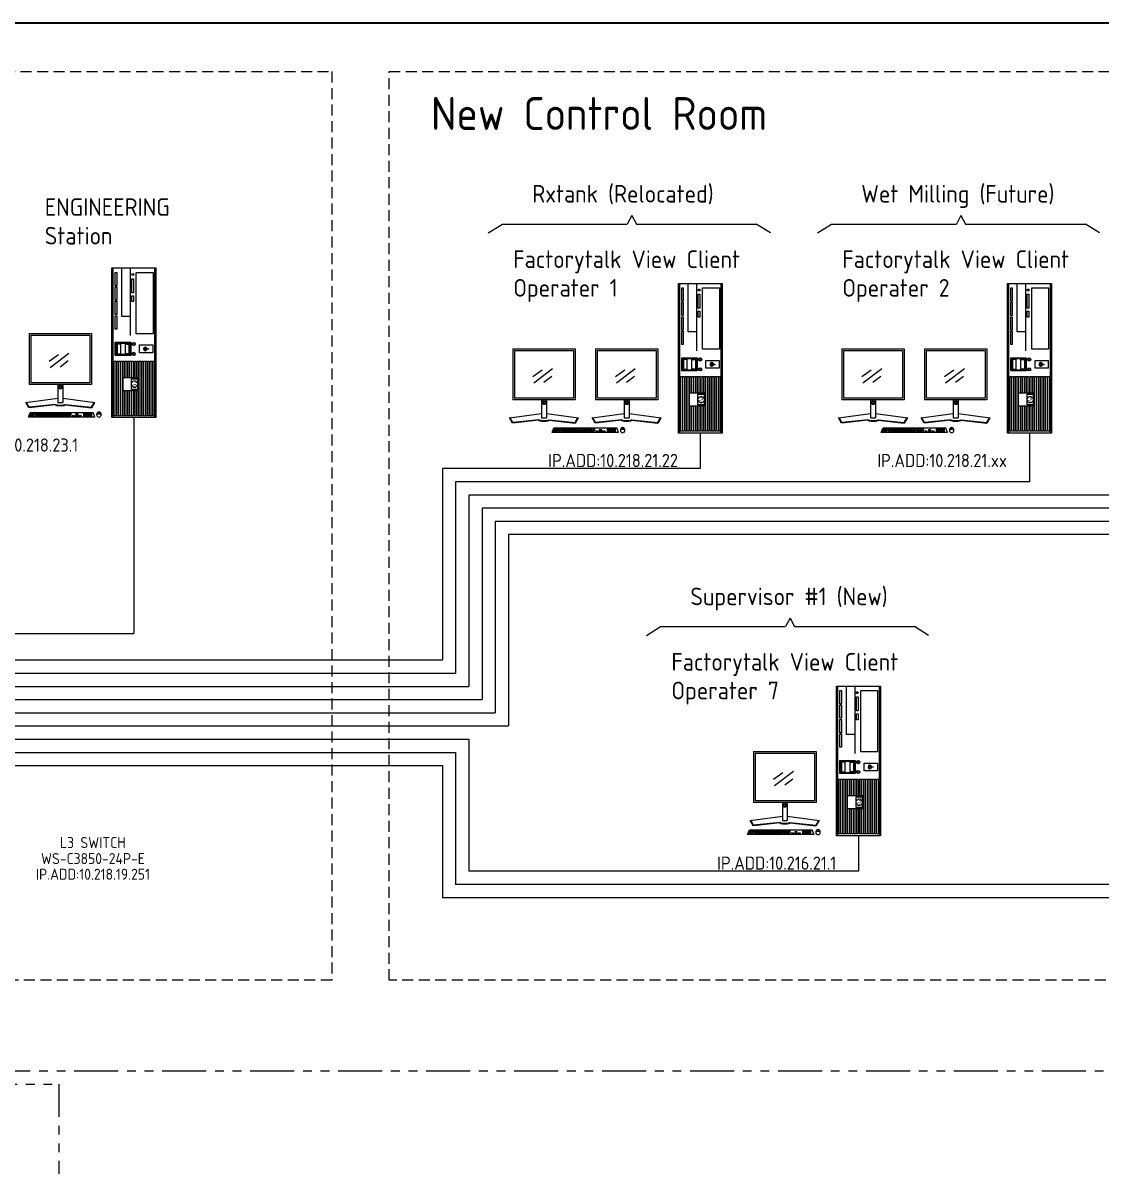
# Model space of a CAD drawing. Header units: inches. Extents: x -3706 to 19254, y 6721 to 14509.
# Drawn here: x 12789 to 15241, y 11911 to 14509 of the extents above; entities that cross this region are included whole.
import ezdxf
from ezdxf.enums import TextEntityAlignment as Align

# ---------------------------------------------------------------- set-up
doc = ezdxf.new("R2010")
doc.units = ezdxf.units.IN
doc.header["$LTSCALE"] = 100
doc.header["$MEASUREMENT"] = 0
doc.linetypes.add('HIDDEN', pattern=[0.375, 0.25, -0.125])
doc.linetypes.add('PHANTOM', pattern=[2.5, 1.25, -0.25, 0.25, -0.25, 0.25, -0.25])
doc.layers.add('HELPPOINT', color=7, linetype='Continuous')
doc.styles.add('ALLEN', font='swissi.ttf', dxfattribs={"width": 1.5})
doc.styles.add('HTX11', font='O8111901')
doc.styles.add('STYLE1', font='isocp2.shx', dxfattribs={"height": 25})

# ---------------------------------------------------------------- blocks, each defined once
blk = doc.blocks.new('TPA')
at = {"layer": 'HELPPOINT', "color": 4, "lineweight": 35}
blk.add_line((562706.8, 505019.3), (567131, 505019.3), dxfattribs=at)
blk.add_line((562706.8, 505019.3), (567131, 505019.3), dxfattribs=at)
at = {"style": 'HTX11'}
for tag, p in [('A', (566704.3, 502037.1)), ('B', (567038.2, 501963.3))]:
    blk.add_attdef(tag, text='', height=16.8, dxfattribs=at).set_placement(p, align=Align.MIDDLE_CENTER)
blk = doc.blocks.new('HP')
at = {"color": 0}
for p, q in [((55087.9, -18086.5), (55087.9, -17986.6)), ((55087.9, -17986.6), (55428, -17986.6)), ((55087.9, -17989.6), (55428, -17989.6)), ((55097.9, -17993.1), (55237.4, -17993.1)), ((55097.9, -18031.3), (55097.9, -17993.1)), ((55237.4, -17993.1), (55237.4, -18031.3)), ((55428, -17986.6), (55428, -18086.5)), ((55237.4, -18031.3), (55097.9, -18031.3)), ((55271, -18006.9), (55271, -18008)), ((55272.9, -18008), (55272.9, -18006.9)), ((55087.9, -18045.1), (55241.2, -18045.1)), ((55198, -18045.1), (55198, -18064.1)), ((55198, -18064.1), (55087.9, -18064.1)), ((55428, -18083.5), (55087.9, -18083.5)), ((55428, -18086.5), (55087.9, -18086.5))]:
    blk.add_line(p, q, dxfattribs=at)
for points in [[(55262.9, -17993.7), (55280.9, -17993.7), (55280.9, -18023.8), (55262.9, -18023.8)], [(55271.3, -18003.6), (55272.6, -18003.6), (55272.6, -18010.8), (55271.3, -18010.8)], [(55299.5, -17991.2), (55423.6, -17991.2), (55423.6, -17994.6), (55299.5, -17994.6)], [(55299.5, -17996.2), (55423.6, -17996.2), (55423.6, -17999.6), (55299.5, -17999.6)], [(55299.5, -18001.2), (55423.6, -18001.2), (55423.6, -18004.6), (55299.5, -18004.6)], [(55299.5, -18006.2), (55423.6, -18006.2), (55423.6, -18009.6), (55299.5, -18009.6)], [(55299.5, -18011.2), (55423.6, -18011.2), (55423.6, -18014.6), (55299.5, -18014.6)], [(55299.5, -18016.2), (55423.6, -18016.2), (55423.6, -18019.6), (55299.5, -18019.6)], [(55299.5, -18021.2), (55423.6, -18021.2), (55423.6, -18024.6), (55299.5, -18024.6)], [(55336.9, -18026.2), (55366.9, -18026.2), (55366.9, -18061.3), (55336.9, -18061.3)], [(55339.6, -18028.1), (55364.2, -18028.1), (55364.2, -18041.9), (55339.6, -18041.9)], [(55112.4, -18037.5), (55144.5, -18037.5), (55144.5, -18041.3), (55112.4, -18041.3)], [(55151.1, -18037.5), (55164.4, -18037.5), (55164.4, -18041.3), (55151.1, -18041.3)], [(55256.9, -18043.8), (55286.9, -18043.8), (55286.9, -18078.9), (55256.9, -18078.9)], [(55258.9, -18045.8), (55284.9, -18045.8), (55284.9, -18076.9), (55258.9, -18076.9)], [(55260.9, -18047.8), (55282.9, -18047.8), (55282.9, -18055.9), (55260.9, -18055.9)], [(55097.9, -18075.6), (55128.2, -18075.6), (55128.2, -18079), (55097.9, -18079)], [(55130.8, -18075.6), (55161.1, -18075.6), (55161.1, -18079), (55130.8, -18079)], [(55163.7, -18075.6), (55194, -18075.6), (55194, -18079), (55163.7, -18079)], [(55196.7, -18075.6), (55227, -18075.6), (55227, -18079), (55196.7, -18079)], [(55260.9, -18074.9), (55282.9, -18074.9), (55282.9, -18066.7), (55260.9, -18066.7)], [(55299.5, -18062.9), (55423.6, -18062.9), (55423.6, -18066.4), (55299.5, -18066.4)], [(55299.5, -18067.9), (55423.6, -18067.9), (55423.6, -18071.4), (55299.5, -18071.4)], [(55299.5, -18072.9), (55423.6, -18072.9), (55423.6, -18076.4), (55299.5, -18076.4)], [(55299.5, -18077.9), (55423.6, -18077.9), (55423.6, -18081.4), (55299.5, -18081.4)]]:
    blk.add_lwpolyline(points, close=True, dxfattribs=at)
for points in [[(55336.9, -18029.6), (55299.5, -18029.6), (55299.5, -18026.2), (55423.6, -18026.2), (55423.6, -18029.6), (55366.9, -18029.6)], [(55336.9, -18034.6), (55299.5, -18034.6), (55299.5, -18031.2), (55336.9, -18031.2)], [(55366.9, -18031.2), (55423.6, -18031.2), (55423.6, -18034.6), (55366.9, -18034.6)], [(55336.9, -18041.4), (55299.5, -18041.4), (55299.5, -18037.9), (55336.9, -18037.9)], [(55336.9, -18046.4), (55299.5, -18046.4), (55299.5, -18042.9), (55336.9, -18042.9)], [(55336.9, -18051.4), (55299.5, -18051.4), (55299.5, -18047.9), (55336.9, -18047.9)], [(55336.9, -18056.4), (55299.5, -18056.4), (55299.5, -18052.9), (55336.9, -18052.9)], [(55366.9, -18057.9), (55423.6, -18057.9), (55423.6, -18061.4), (55299.5, -18061.4), (55299.5, -18057.9), (55336.9, -18057.9)], [(55366.9, -18037.9), (55423.6, -18037.9), (55423.6, -18041.4), (55366.9, -18041.4)], [(55366.9, -18042.9), (55423.6, -18042.9), (55423.6, -18046.4), (55366.9, -18046.4)], [(55366.9, -18047.9), (55423.6, -18047.9), (55423.6, -18051.4), (55366.9, -18051.4)], [(55366.9, -18052.9), (55423.6, -18052.9), (55423.6, -18056.4), (55366.9, -18056.4)]]:
    blk.add_lwpolyline(points, dxfattribs=at)
for centre, radius in [((55102.9, -18039.3), 2.21), ((55260.7, -18037.1), 3.69), ((55260.7, -18037.1), 2.35), ((55283.2, -18037.1), 3.69), ((55283.2, -18037.1), 2.35)]:
    blk.add_circle(centre, radius, dxfattribs=at)
for centre, radius, start, end in [((55271.9, -18010.8), 4, 103.3378, 76.6622), ((55271.9, -18010.8), 3, 107.914, 72.086), ((55351.9, -18035), 6.88, 111.9825, 248.0175), ((55351.9, -18035), 6.88, 291.9825, 68.0175)]:
    blk.add_arc(centre, radius, start, end, dxfattribs=at)
at = {"color": 2, "style": 'ALLEN', "width": 1.5}
for s, p in [('h', (55350.3, -18032.3)), ('p', (55355.5, -18037.1))]:
    blk.add_text(s, height=6, dxfattribs=at).set_placement(p, align=Align.MIDDLE)

msp = doc.modelspace()

# ---------------------------------------------------------------- linework, layer by layer
at = {"color": 3}
for p, q in [((14173.7, 14071.4), (14163.3, 14051.9)), ((14173.7, 14071.4), (14184.2, 14051.9)), ((14921.9, 14071.4), (14911.5, 14051.9)), ((14921.9, 14071.4), (14932.3, 14051.9)), ((13847.4, 14032), (13879.4, 14051.9)), ((13879.4, 14051.9), (14163.3, 14051.9)), ((14184.2, 14051.9), (14458.1, 14051.9)), ((14488.7, 14032), (14456.7, 14051.9)), ((14595.5, 14032), (14627.5, 14051.9)), ((14627.5, 14051.9), (14911.5, 14051.9)), ((14932.3, 14051.9), (15206.2, 14051.9)), ((15236.8, 14032), (15204.8, 14051.9)), ((14533.3, 13156.3), (14522.9, 13136.8)), ((14533.3, 13156.3), (14543.7, 13136.8)), ((14206.9, 13116.9), (14239, 13136.8)), ((14239, 13136.8), (14522.9, 13136.8)), ((14543.7, 13136.8), (14817.7, 13136.8)), ((14848.3, 13116.9), (14816.3, 13136.8))]:
    msp.add_line(p, q, dxfattribs=at)
at = {"color": 0}
for p, q in [((12803.4, 13803.1), (12945.2, 13803.1)), ((12803.4, 13803.1), (12803.4, 13687.4)), ((12807.1, 13799.4), (12941.4, 13799.4)), ((12807.1, 13799.4), (12807.1, 13691.1)), ((12941.4, 13799.4), (12941.4, 13691.1)), ((12945.2, 13803.1), (12945.2, 13687.4)), ((12848.9, 13740.1), (12870.1, 13755.2)), ((12851, 13725.8), (12893.9, 13758.3)), ((13903.2, 13768.1), (14045, 13768.1)), ((13903.2, 13768.1), (13903.2, 13652.3)), ((13906.9, 13764.4), (14041.3, 13764.4)), ((13906.9, 13764.4), (13906.9, 13656)), ((14041.3, 13764.4), (14041.3, 13656)), ((14045, 13768.1), (14045, 13652.3)), ((14091, 13768.1), (14232.8, 13768.1)), ((14091, 13768.1), (14091, 13652.3)), ((14094.8, 13764.4), (14229.1, 13764.4)), ((14094.8, 13764.4), (14094.8, 13656)), ((14229.1, 13764.4), (14229.1, 13656)), ((14232.8, 13768.1), (14232.8, 13652.3)), ((14651.3, 13768.1), (14793.1, 13768.1)), ((14651.3, 13768.1), (14651.3, 13652.3)), ((14655, 13764.4), (14789.4, 13764.4)), ((14655, 13764.4), (14655, 13656)), ((14789.4, 13764.4), (14789.4, 13656)), ((14793.1, 13768.1), (14793.1, 13652.3)), ((14839.2, 13768.1), (14981, 13768.1)), ((14839.2, 13768.1), (14839.2, 13652.3)), ((14842.9, 13764.4), (14977.2, 13764.4)), ((14842.9, 13764.4), (14842.9, 13656)), ((14977.2, 13764.4), (14977.2, 13656)), ((14981, 13768.1), (14981, 13652.3)), ((12874, 13727.5), (12892.2, 13741.4)), ((13948.7, 13705), (13969.9, 13720.2)), ((13950.9, 13690.8), (13993.7, 13723.2)), ((14136.5, 13705), (14157.8, 13720.2)), ((14138.7, 13690.8), (14181.6, 13723.2)), ((14696.8, 13705), (14718, 13720.2)), ((14699, 13690.8), (14741.9, 13723.2)), ((14884.7, 13705), (14905.9, 13720.2)), ((14886.8, 13690.8), (14929.7, 13723.2)), ((13973.8, 13692.5), (13992, 13706.3)), ((14161.7, 13692.5), (14179.8, 13706.3)), ((14721.9, 13692.5), (14740.1, 13706.3)), ((14909.8, 13692.5), (14928, 13706.3)), ((12945.2, 13687.4), (12803.4, 13687.4)), ((12941.4, 13691.1), (12807.1, 13691.1)), ((12868.7, 13687.4), (12868.7, 13646.6)), ((12879.8, 13687.4), (12879.8, 13646.6)), ((12795.7, 13646.6), (12868.7, 13656)), ((12802.7, 13634.3), (12795.7, 13646.6)), ((12803.4, 13635.4), (12796.8, 13646.8)), ((12863.3, 13641.9), (12803.4, 13635.4)), ((12868.7, 13646.6), (12879.8, 13646.6)), ((12879.8, 13656), (12952.9, 13646.6)), ((12885.6, 13641.9), (12945.2, 13635.4)), ((12945.2, 13635.4), (12951.8, 13646.8)), ((12945.8, 13634.3), (12952.9, 13646.6)), ((14045, 13652.3), (13903.2, 13652.3)), ((14041.3, 13656), (13906.9, 13656)), ((13968.5, 13652.3), (13968.5, 13611.5)), ((13979.7, 13652.3), (13979.7, 13611.5)), ((14232.8, 13652.3), (14091, 13652.3)), ((14229.1, 13656), (14094.8, 13656)), ((14156.4, 13652.3), (14156.4, 13611.5)), ((14167.5, 13652.3), (14167.5, 13611.5)), ((14793.1, 13652.3), (14651.3, 13652.3)), ((14789.4, 13656), (14655, 13656)), ((14716.6, 13652.3), (14716.6, 13611.5)), ((14727.8, 13652.3), (14727.8, 13611.5)), ((14981, 13652.3), (14839.2, 13652.3)), ((14977.2, 13656), (14842.9, 13656)), ((14904.5, 13652.3), (14904.5, 13611.5)), ((14915.6, 13652.3), (14915.6, 13611.5)), ((12802, 13613), (12806, 13623.7)), ((12862.7, 13640.8), (12803.4, 13634.3)), ((12806, 13623.7), (12948.8, 13623.7)), ((12886.1, 13640.7), (12945.1, 13634.3)), ((12953, 13613), (12948.8, 13623.7)), ((13895.5, 13611.5), (13968.5, 13620.9)), ((13979.7, 13620.9), (14052.7, 13611.5)), ((14083.3, 13611.5), (14156.4, 13620.9)), ((14167.5, 13620.9), (14240.5, 13611.5)), ((14643.6, 13611.5), (14716.6, 13620.9)), ((14727.8, 13620.9), (14800.8, 13611.5)), ((14831.4, 13611.5), (14904.5, 13620.9)), ((14915.6, 13620.9), (14988.7, 13611.5)), ((12953, 13613), (12802, 13613)), ((13902.6, 13599.2), (13895.5, 13611.5)), ((13903.2, 13600.4), (13896.6, 13611.8)), ((13963.1, 13606.9), (13903.2, 13600.4)), ((13962.5, 13605.7), (13903.3, 13599.2)), ((13968.5, 13611.5), (13979.7, 13611.5)), ((13985.4, 13606.9), (14045, 13600.4)), ((13985.9, 13605.7), (14044.9, 13599.2)), ((14045, 13600.4), (14051.6, 13611.8)), ((14045.6, 13599.2), (14052.7, 13611.5)), ((14090.4, 13599.2), (14083.3, 13611.5)), ((14091, 13600.4), (14084.4, 13611.8)), ((14151, 13606.9), (14091, 13600.4)), ((14150.3, 13605.7), (14091.1, 13599.2)), ((14156.4, 13611.5), (14167.5, 13611.5)), ((14173.2, 13606.9), (14232.8, 13600.4)), ((14173.8, 13605.7), (14232.8, 13599.2)), ((14232.8, 13600.4), (14239.4, 13611.8)), ((14233.5, 13599.2), (14240.5, 13611.5)), ((14650.7, 13599.2), (14643.6, 13611.5)), ((14651.3, 13600.4), (14644.7, 13611.8)), ((14711.3, 13606.9), (14651.3, 13600.4)), ((14710.6, 13605.7), (14651.4, 13599.2)), ((14716.6, 13611.5), (14727.8, 13611.5)), ((14733.5, 13606.9), (14793.1, 13600.4)), ((14734.1, 13605.7), (14793, 13599.2)), ((14793.1, 13600.4), (14799.7, 13611.8)), ((14793.7, 13599.2), (14800.8, 13611.5)), ((14838.5, 13599.2), (14831.4, 13611.5)), ((14839.2, 13600.4), (14832.6, 13611.8)), ((14899.1, 13606.9), (14839.2, 13600.4)), ((14898.5, 13605.7), (14839.2, 13599.2)), ((14904.5, 13611.5), (14915.6, 13611.5)), ((14921.4, 13606.9), (14981, 13600.4)), ((14921.9, 13605.7), (14980.9, 13599.2)), ((14981, 13600.4), (14987.5, 13611.8)), ((14981.6, 13599.2), (14988.7, 13611.5)), ((13992.6, 13577.9), (13996.6, 13588.6)), ((14143.6, 13577.9), (13992.6, 13577.9)), ((13996.6, 13588.6), (14139.4, 13588.6)), ((14143.6, 13577.9), (14139.4, 13588.6)), ((14740.7, 13577.9), (14744.8, 13588.6)), ((14891.7, 13577.9), (14740.7, 13577.9)), ((14744.8, 13588.6), (14887.5, 13588.6)), ((14891.7, 13577.9), (14887.5, 13588.6)), ((14450.6, 12853), (14592.4, 12853)), ((14450.6, 12853), (14450.6, 12737.2)), ((14454.3, 12849.3), (14588.7, 12849.3)), ((14454.3, 12849.3), (14454.3, 12740.9)), ((14588.7, 12849.3), (14588.7, 12740.9)), ((14592.4, 12853), (14592.4, 12737.2)), ((14496.1, 12789.9), (14517.3, 12805.1)), ((14498.3, 12775.7), (14541.2, 12808.1)), ((14521.2, 12777.4), (14539.4, 12791.2)), ((14592.4, 12737.2), (14450.6, 12737.2)), ((14588.7, 12740.9), (14454.3, 12740.9)), ((14515.9, 12737.2), (14515.9, 12696.4)), ((14527.1, 12737.2), (14527.1, 12696.4)), ((14442.9, 12696.4), (14515.9, 12705.8)), ((14450, 12684.2), (14442.9, 12696.4)), ((14450.6, 12685.3), (14444, 12696.7)), ((14510.6, 12691.8), (14450.6, 12685.3)), ((14509.9, 12690.6), (14450.7, 12684.2)), ((14515.9, 12696.4), (14527.1, 12696.4)), ((14527.1, 12705.8), (14600.1, 12696.4)), ((14532.8, 12691.8), (14592.4, 12685.3)), ((14533.4, 12690.6), (14592.3, 12684.2)), ((14592.4, 12685.3), (14599, 12696.7)), ((14593, 12684.2), (14600.1, 12696.4)), ((14436.9, 12664.3), (14440.9, 12675)), ((14587.9, 12664.3), (14436.9, 12664.3)), ((14440.9, 12675), (14583.7, 12675)), ((14587.9, 12664.3), (14583.7, 12675))]:
    msp.add_line(p, q, dxfattribs=at)
for p, q in [((12957.9, 13620.3), (12966.3, 13620.3)), ((12962.1, 13625.2), (12962.1, 13620.3)), ((14152.7, 13590.1), (14152.7, 13585.3)), ((14900.8, 13590.1), (14900.8, 13585.3)), ((14148.5, 13585.3), (14156.9, 13585.3)), ((14896.6, 13585.3), (14905.1, 13585.3)), ((14592.8, 12671.7), (14601.2, 12671.7)), ((14597, 12676.5), (14597, 12671.7))]:
    msp.add_line(p, q)
at = {"color": 2}
for p, q in [((13041.8, 13611.9), (13041.8, 13121.1)), ((14329.4, 13576.8), (14329.4, 13495.9)), ((15077.6, 13576.8), (15077.6, 13465.9)), ((13743.1, 13495.9), (13743.1, 13061.1)), ((14329.4, 13495.9), (13743.1, 13495.9)), ((15077.6, 13465.9), (13773.1, 13465.9)), ((13773.1, 13465.9), (13773.1, 13031.1)), ((16031.6, 13435.9), (13803.1, 13435.9)), ((13803.1, 13435.9), (13803.1, 13001.1)), ((16779.7, 13405.9), (13833.1, 13405.9)), ((13833.1, 13405.9), (13833.1, 12971.1)), ((17797.9, 13375.9), (13863.1, 13375.9)), ((13863.1, 13375.9), (13863.1, 12941.1)), ((18546, 13345.9), (13893.1, 13345.9)), ((13893.1, 13345.9), (13893.1, 12911.1)), ((12066.1, 13121.1), (13041.8, 13121.1)), ((12126.1, 13061.1), (13743.1, 13061.1)), ((12156.1, 13031.1), (13773.1, 13031.1)), ((12186.1, 13001.1), (13803.1, 13001.1)), ((12216.1, 12971.1), (13833.1, 12971.1)), ((12246.1, 12941.1), (13863.1, 12941.1)), ((12276.1, 12911.1), (13893.1, 12911.1)), ((12306.1, 12881.1), (13803.1, 12881.1)), ((13803.1, 12881.1), (13803.1, 12580.8)), ((12336.1, 12851.1), (13773.1, 12851.1)), ((13773.1, 12851.1), (13773.1, 12550.8)), ((12366.1, 12821.1), (13743.1, 12821.1)), ((13743.1, 12821.1), (13743.1, 12520.8)), ((14689, 12661.8), (14689, 12580.8)), ((14689, 12580.8), (13803.1, 12580.8)), ((16374, 12550.8), (13773.1, 12550.8)), ((18098.8, 12520.8), (13743.1, 12520.8))]:
    msp.add_line(p, q, dxfattribs=at)
at = {"color": 1, "linetype": 'PHANTOM', "ltscale": 0.8}
for p, q in [((12306.1, 12127.2), (16567.6, 12127.2)), ((12276.1, 12097.2), (12872, 12097.2)), ((12872, 11022.5), (12872, 12097.2))]:
    msp.add_line(p, q, dxfattribs=at)
at = {"color": 8, "linetype": 'HIDDEN'}
for points in [[(9859.2, 14398.4), (13491.5, 14398.4), (13491.5, 12333.2), (9859.2, 12333.2)], [(13622.3, 14398.4), (18889.1, 14398.4), (18889.1, 12333.2), (13622.3, 12333.2)]]:
    msp.add_lwpolyline(points, close=True, dxfattribs=at)
at = {"color": 0}
for points in [[(12804.8, 13615.4), (12808.5, 13615.4), (12808.5, 13613.5), (12804.8, 13613.5)], [(12805.5, 13618.1), (12813.3, 13618.1), (12813.3, 13616.4), (12805.5, 13616.4)], [(12806.9, 13619.2), (12809.3, 13619.2), (12809.3, 13620.5), (12806.9, 13620.5)], [(12807.9, 13622.7), (12811.6, 13622.7), (12811.6, 13621.2), (12807.9, 13621.2)], [(12809.9, 13619.2), (12812.3, 13619.2), (12812.3, 13620.5), (12809.9, 13620.5)], [(12810.9, 13615.4), (12814.5, 13615.4), (12814.5, 13613.5), (12810.9, 13613.5)], [(12813.3, 13619.2), (12815.8, 13619.2), (12815.8, 13620.5), (12813.3, 13620.5)], [(12817.4, 13621.7), (12821.1, 13621.7), (12821.1, 13619.8), (12817.4, 13619.8)], [(12817.4, 13618.7), (12821.1, 13618.7), (12821.1, 13616.8), (12817.4, 13616.8)], [(12817.4, 13615.4), (12821.1, 13615.4), (12821.1, 13613.5), (12817.4, 13613.5)], [(12822.1, 13621.7), (12825.8, 13621.7), (12825.8, 13619.8), (12822.1, 13619.8)], [(12822.1, 13618.7), (12825.8, 13618.7), (12825.8, 13616.8), (12822.1, 13616.8)], [(12825.2, 13615.5), (12867.3, 13615.5), (12867.3, 13613.5), (12825.2, 13613.5)], [(12826.8, 13621.7), (12830.4, 13621.7), (12830.4, 13619.8), (12826.8, 13619.8)], [(12826.8, 13618.7), (12830.4, 13618.7), (12830.4, 13616.8), (12826.8, 13616.8)], [(12831.4, 13621.7), (12835, 13621.7), (12835, 13619.8), (12831.4, 13619.8)], [(12831.4, 13618.7), (12835, 13618.7), (12835, 13616.8), (12831.4, 13616.8)], [(12835.6, 13621.7), (12839.3, 13621.7), (12839.3, 13619.8), (12835.6, 13619.8)], [(12835.6, 13618.7), (12839.3, 13618.7), (12839.3, 13616.8), (12835.6, 13616.8)], [(12840, 13621.7), (12843.6, 13621.7), (12843.6, 13619.8), (12840, 13619.8)], [(12840, 13618.7), (12843.6, 13618.7), (12843.6, 13616.8), (12840, 13616.8)], [(12844.3, 13621.7), (12847.9, 13621.7), (12847.9, 13619.8), (12844.3, 13619.8)], [(12844.3, 13618.7), (12847.9, 13618.7), (12847.9, 13616.8), (12844.3, 13616.8)], [(12848.8, 13621.7), (12852.5, 13621.7), (12852.5, 13619.8), (12848.8, 13619.8)], [(12848.8, 13618.7), (12852.5, 13618.7), (12852.5, 13616.8), (12848.8, 13616.8)], [(12853.6, 13621.7), (12857.2, 13621.7), (12857.2, 13619.8), (12853.6, 13619.8)], [(12853.6, 13618.7), (12857.2, 13618.7), (12857.2, 13616.8), (12853.6, 13616.8)], [(12858.4, 13621.7), (12862, 13621.7), (12862, 13619.8), (12858.4, 13619.8)], [(12858.4, 13618.7), (12862, 13618.7), (12862, 13616.8), (12858.4, 13616.8)], [(12863, 13621.7), (12866.7, 13621.7), (12866.7, 13619.8), (12863, 13619.8)], [(12863, 13618.7), (12866.7, 13618.7), (12866.7, 13616.8), (12863, 13616.8)], [(12867.9, 13621.7), (12871.6, 13621.7), (12871.6, 13619.8), (12867.9, 13619.8)], [(12867.9, 13618.7), (12871.6, 13618.7), (12871.6, 13616.8), (12867.9, 13616.8)], [(12870.8, 13615.4), (12874.4, 13615.4), (12874.4, 13613.5), (12870.8, 13613.5)], [(12873, 13621.7), (12876.7, 13621.7), (12876.7, 13619.8), (12873, 13619.8)], [(12873, 13618.7), (12876.7, 13618.7), (12876.7, 13616.8), (12873, 13616.8)], [(12877.8, 13621.7), (12881.5, 13621.7), (12881.5, 13619.8), (12877.8, 13619.8)], [(12877.8, 13618.7), (12881.5, 13618.7), (12881.5, 13616.8), (12877.8, 13616.8)], [(12877.9, 13615.4), (12881.6, 13615.4), (12881.6, 13613.5), (12877.9, 13613.5)], [(12883.4, 13621.7), (12887.1, 13621.7), (12887.1, 13619.8), (12883.4, 13619.8)], [(12883.4, 13618.7), (12887.1, 13618.7), (12887.1, 13616.8), (12883.4, 13616.8)], [(12885.3, 13615.4), (12888.9, 13615.4), (12888.9, 13613.5), (12885.3, 13613.5)], [(12888.7, 13621.7), (12892.3, 13621.7), (12892.3, 13619.8), (12888.7, 13619.8)], [(12888.7, 13618.7), (12892.3, 13618.7), (12892.3, 13616.8), (12888.7, 13616.8)], [(12892.8, 13615.4), (12896.5, 13615.4), (12896.5, 13613.5), (12892.8, 13613.5)], [(12894.3, 13621.7), (12897.9, 13621.7), (12897.9, 13619.8), (12894.3, 13619.8)], [(12894.3, 13618.7), (12897.9, 13618.7), (12897.9, 13616.8), (12894.3, 13616.8)], [(12901.3, 13613.6), (12906.8, 13613.6), (12906.8, 13615.8), (12901.3, 13615.8)], [(12909.1, 13617.2), (12914.6, 13617.2), (12914.6, 13619.5), (12909.1, 13619.5)], [(12909.1, 13613.6), (12914.6, 13613.6), (12914.6, 13615.8), (12909.1, 13615.8)], [(12916.7, 13613.6), (12922.2, 13613.6), (12922.2, 13615.8), (12916.7, 13615.8)], [(12926.8, 13619.1), (12930, 13619.1), (12930, 13621.2), (12926.8, 13621.2)], [(12926.8, 13616.3), (12930, 13616.3), (12930, 13618.4), (12926.8, 13618.4)], [(12927, 13613.6), (12937.9, 13613.6), (12937.9, 13615.6), (12927, 13615.6)], [(12930.6, 13619.1), (12933.8, 13619.1), (12933.8, 13621.2), (12930.6, 13621.2)], [(12930.6, 13616.3), (12933.8, 13616.3), (12933.8, 13618.4), (12930.6, 13618.4)], [(12934.5, 13619.1), (12937.8, 13619.1), (12937.8, 13621.2), (12934.5, 13621.2)], [(12934.5, 13616.3), (12937.8, 13616.3), (12937.8, 13618.4), (12934.5, 13618.4)], [(12939, 13619.1), (12942.3, 13619.1), (12942.3, 13621.2), (12939, 13621.2)], [(12939, 13616.3), (12942.3, 13616.3), (12942.3, 13618.4), (12939, 13618.4)], [(12939, 13613.6), (12942.3, 13613.6), (12942.3, 13615.6), (12939, 13615.6)], [(12943.6, 13618.4), (12946.1, 13618.4), (12946.1, 13622.3), (12943.6, 13622.3)], [(12943.6, 13613.5), (12946.1, 13613.5), (12946.1, 13617.4), (12943.6, 13617.4)], [(13995.4, 13580.4), (13999.1, 13580.4), (13999.1, 13578.5), (13995.4, 13578.5)], [(13996.1, 13583), (14003.9, 13583), (14003.9, 13581.3), (13996.1, 13581.3)], [(13997.5, 13584.2), (13999.9, 13584.2), (13999.9, 13585.4), (13997.5, 13585.4)], [(13998.5, 13587.7), (14002.2, 13587.7), (14002.2, 13586.1), (13998.5, 13586.1)], [(14000.5, 13584.2), (14003, 13584.2), (14003, 13585.4), (14000.5, 13585.4)], [(14001.5, 13580.4), (14005.1, 13580.4), (14005.1, 13578.5), (14001.5, 13578.5)], [(14004, 13584.2), (14006.4, 13584.2), (14006.4, 13585.4), (14004, 13585.4)], [(14008, 13586.6), (14011.7, 13586.6), (14011.7, 13584.7), (14008, 13584.7)], [(14008, 13583.6), (14011.7, 13583.6), (14011.7, 13581.8), (14008, 13581.8)], [(14008, 13580.4), (14011.7, 13580.4), (14011.7, 13578.5), (14008, 13578.5)], [(14012.7, 13586.6), (14016.4, 13586.6), (14016.4, 13584.7), (14012.7, 13584.7)], [(14012.7, 13583.6), (14016.4, 13583.6), (14016.4, 13581.8), (14012.7, 13581.8)], [(14015.8, 13580.4), (14057.9, 13580.4), (14057.9, 13578.4), (14015.8, 13578.4)], [(14017.4, 13586.6), (14021, 13586.6), (14021, 13584.7), (14017.4, 13584.7)], [(14017.4, 13583.6), (14021, 13583.6), (14021, 13581.8), (14017.4, 13581.8)], [(14022, 13586.6), (14025.7, 13586.6), (14025.7, 13584.7), (14022, 13584.7)], [(14022, 13583.6), (14025.7, 13583.6), (14025.7, 13581.8), (14022, 13581.8)], [(14026.2, 13586.6), (14029.9, 13586.6), (14029.9, 13584.7), (14026.2, 13584.7)], [(14026.2, 13583.6), (14029.9, 13583.6), (14029.9, 13581.8), (14026.2, 13581.8)], [(14030.6, 13586.6), (14034.2, 13586.6), (14034.2, 13584.7), (14030.6, 13584.7)], [(14030.6, 13583.6), (14034.2, 13583.6), (14034.2, 13581.8), (14030.6, 13581.8)], [(14034.9, 13586.6), (14038.5, 13586.6), (14038.5, 13584.7), (14034.9, 13584.7)], [(14034.9, 13583.6), (14038.5, 13583.6), (14038.5, 13581.8), (14034.9, 13581.8)], [(14039.4, 13586.6), (14043.1, 13586.6), (14043.1, 13584.7), (14039.4, 13584.7)], [(14039.4, 13583.6), (14043.1, 13583.6), (14043.1, 13581.8), (14039.4, 13581.8)], [(14044.2, 13586.6), (14047.9, 13586.6), (14047.9, 13584.7), (14044.2, 13584.7)], [(14044.2, 13583.6), (14047.9, 13583.6), (14047.9, 13581.8), (14044.2, 13581.8)], [(14049, 13586.6), (14052.6, 13586.6), (14052.6, 13584.7), (14049, 13584.7)], [(14049, 13583.6), (14052.6, 13583.6), (14052.6, 13581.8), (14049, 13581.8)], [(14053.6, 13586.6), (14057.3, 13586.6), (14057.3, 13584.7), (14053.6, 13584.7)], [(14053.6, 13583.6), (14057.3, 13583.6), (14057.3, 13581.8), (14053.6, 13581.8)], [(14058.5, 13586.6), (14062.2, 13586.6), (14062.2, 13584.7), (14058.5, 13584.7)], [(14058.5, 13583.6), (14062.2, 13583.6), (14062.2, 13581.8), (14058.5, 13581.8)], [(14061.4, 13580.4), (14065, 13580.4), (14065, 13578.5), (14061.4, 13578.5)], [(14063.7, 13586.6), (14067.3, 13586.6), (14067.3, 13584.7), (14063.7, 13584.7)], [(14063.7, 13583.6), (14067.3, 13583.6), (14067.3, 13581.8), (14063.7, 13581.8)], [(14068.4, 13586.6), (14072.1, 13586.6), (14072.1, 13584.7), (14068.4, 13584.7)], [(14068.4, 13583.6), (14072.1, 13583.6), (14072.1, 13581.8), (14068.4, 13581.8)], [(14068.6, 13580.4), (14072.2, 13580.4), (14072.2, 13578.5), (14068.6, 13578.5)], [(14074, 13586.6), (14077.7, 13586.6), (14077.7, 13584.7), (14074, 13584.7)], [(14074, 13583.6), (14077.7, 13583.6), (14077.7, 13581.8), (14074, 13581.8)], [(14075.9, 13580.4), (14079.5, 13580.4), (14079.5, 13578.5), (14075.9, 13578.5)], [(14079.3, 13586.6), (14082.9, 13586.6), (14082.9, 13584.7), (14079.3, 13584.7)], [(14079.3, 13583.6), (14082.9, 13583.6), (14082.9, 13581.8), (14079.3, 13581.8)], [(14083.4, 13580.4), (14087.1, 13580.4), (14087.1, 13578.5), (14083.4, 13578.5)], [(14084.9, 13586.6), (14088.5, 13586.6), (14088.5, 13584.7), (14084.9, 13584.7)], [(14084.9, 13583.6), (14088.5, 13583.6), (14088.5, 13581.8), (14084.9, 13581.8)], [(14091.9, 13578.5), (14097.4, 13578.5), (14097.4, 13580.8), (14091.9, 13580.8)], [(14099.7, 13582.1), (14105.2, 13582.1), (14105.2, 13584.4), (14099.7, 13584.4)], [(14099.7, 13578.5), (14105.2, 13578.5), (14105.2, 13580.8), (14099.7, 13580.8)], [(14107.3, 13578.5), (14112.8, 13578.5), (14112.8, 13580.8), (14107.3, 13580.8)], [(14117.4, 13584), (14120.6, 13584), (14120.6, 13586.1), (14117.4, 13586.1)], [(14117.4, 13581.3), (14120.6, 13581.3), (14120.6, 13583.4), (14117.4, 13583.4)], [(14117.6, 13578.5), (14128.5, 13578.5), (14128.5, 13580.6), (14117.6, 13580.6)], [(14121.2, 13584), (14124.4, 13584), (14124.4, 13586.1), (14121.2, 13586.1)], [(14121.2, 13581.3), (14124.4, 13581.3), (14124.4, 13583.4), (14121.2, 13583.4)], [(14125.1, 13584), (14128.4, 13584), (14128.4, 13586.1), (14125.1, 13586.1)], [(14125.1, 13581.3), (14128.4, 13581.3), (14128.4, 13583.4), (14125.1, 13583.4)], [(14129.7, 13584), (14132.9, 13584), (14132.9, 13586.1), (14129.7, 13586.1)], [(14129.7, 13581.3), (14132.9, 13581.3), (14132.9, 13583.4), (14129.7, 13583.4)], [(14129.7, 13578.5), (14132.9, 13578.5), (14132.9, 13580.6), (14129.7, 13580.6)], [(14134.3, 13583.3), (14136.7, 13583.3), (14136.7, 13587.2), (14134.3, 13587.2)], [(14134.3, 13578.5), (14136.7, 13578.5), (14136.7, 13582.3), (14134.3, 13582.3)], [(14743.6, 13580.4), (14747.2, 13580.4), (14747.2, 13578.5), (14743.6, 13578.5)], [(14744.2, 13583), (14752, 13583), (14752, 13581.3), (14744.2, 13581.3)], [(14745.6, 13584.2), (14748, 13584.2), (14748, 13585.4), (14745.6, 13585.4)], [(14746.7, 13587.7), (14750.4, 13587.7), (14750.4, 13586.1), (14746.7, 13586.1)], [(14748.7, 13584.2), (14751.1, 13584.2), (14751.1, 13585.4), (14748.7, 13585.4)], [(14749.6, 13580.4), (14753.3, 13580.4), (14753.3, 13578.5), (14749.6, 13578.5)], [(14752.1, 13584.2), (14754.5, 13584.2), (14754.5, 13585.4), (14752.1, 13585.4)], [(14756.2, 13586.6), (14759.8, 13586.6), (14759.8, 13584.7), (14756.2, 13584.7)], [(14756.2, 13583.6), (14759.8, 13583.6), (14759.8, 13581.8), (14756.2, 13581.8)], [(14756.2, 13580.4), (14759.8, 13580.4), (14759.8, 13578.5), (14756.2, 13578.5)], [(14760.9, 13586.6), (14764.5, 13586.6), (14764.5, 13584.7), (14760.9, 13584.7)], [(14760.9, 13583.6), (14764.5, 13583.6), (14764.5, 13581.8), (14760.9, 13581.8)], [(14763.9, 13580.4), (14806, 13580.4), (14806, 13578.4), (14763.9, 13578.4)], [(14765.5, 13586.6), (14769.2, 13586.6), (14769.2, 13584.7), (14765.5, 13584.7)], [(14765.5, 13583.6), (14769.2, 13583.6), (14769.2, 13581.8), (14765.5, 13581.8)], [(14770.1, 13586.6), (14773.8, 13586.6), (14773.8, 13584.7), (14770.1, 13584.7)], [(14770.1, 13583.6), (14773.8, 13583.6), (14773.8, 13581.8), (14770.1, 13581.8)], [(14774.4, 13586.6), (14778, 13586.6), (14778, 13584.7), (14774.4, 13584.7)], [(14774.4, 13583.6), (14778, 13583.6), (14778, 13581.8), (14774.4, 13581.8)], [(14778.7, 13586.6), (14782.4, 13586.6), (14782.4, 13584.7), (14778.7, 13584.7)], [(14778.7, 13583.6), (14782.4, 13583.6), (14782.4, 13581.8), (14778.7, 13581.8)], [(14783, 13586.6), (14786.6, 13586.6), (14786.6, 13584.7), (14783, 13584.7)], [(14783, 13583.6), (14786.6, 13583.6), (14786.6, 13581.8), (14783, 13581.8)], [(14787.6, 13586.6), (14791.2, 13586.6), (14791.2, 13584.7), (14787.6, 13584.7)], [(14787.6, 13583.6), (14791.2, 13583.6), (14791.2, 13581.8), (14787.6, 13581.8)], [(14792.3, 13586.6), (14796, 13586.6), (14796, 13584.7), (14792.3, 13584.7)], [(14792.3, 13583.6), (14796, 13583.6), (14796, 13581.8), (14792.3, 13581.8)], [(14797.1, 13586.6), (14800.8, 13586.6), (14800.8, 13584.7), (14797.1, 13584.7)], [(14797.1, 13583.6), (14800.8, 13583.6), (14800.8, 13581.8), (14797.1, 13581.8)], [(14801.7, 13586.6), (14805.4, 13586.6), (14805.4, 13584.7), (14801.7, 13584.7)], [(14801.7, 13583.6), (14805.4, 13583.6), (14805.4, 13581.8), (14801.7, 13581.8)], [(14806.7, 13586.6), (14810.3, 13586.6), (14810.3, 13584.7), (14806.7, 13584.7)], [(14806.7, 13583.6), (14810.3, 13583.6), (14810.3, 13581.8), (14806.7, 13581.8)], [(14809.5, 13580.4), (14813.2, 13580.4), (14813.2, 13578.5), (14809.5, 13578.5)], [(14811.8, 13586.6), (14815.4, 13586.6), (14815.4, 13584.7), (14811.8, 13584.7)], [(14811.8, 13583.6), (14815.4, 13583.6), (14815.4, 13581.8), (14811.8, 13581.8)], [(14816.6, 13586.6), (14820.2, 13586.6), (14820.2, 13584.7), (14816.6, 13584.7)], [(14816.6, 13583.6), (14820.2, 13583.6), (14820.2, 13581.8), (14816.6, 13581.8)], [(14816.7, 13580.4), (14820.3, 13580.4), (14820.3, 13578.5), (14816.7, 13578.5)], [(14822.2, 13586.6), (14825.8, 13586.6), (14825.8, 13584.7), (14822.2, 13584.7)], [(14822.2, 13583.6), (14825.8, 13583.6), (14825.8, 13581.8), (14822.2, 13581.8)], [(14824, 13580.4), (14827.7, 13580.4), (14827.7, 13578.5), (14824, 13578.5)], [(14827.4, 13586.6), (14831.1, 13586.6), (14831.1, 13584.7), (14827.4, 13584.7)], [(14827.4, 13583.6), (14831.1, 13583.6), (14831.1, 13581.8), (14827.4, 13581.8)], [(14831.6, 13580.4), (14835.2, 13580.4), (14835.2, 13578.5), (14831.6, 13578.5)], [(14833, 13586.6), (14836.7, 13586.6), (14836.7, 13584.7), (14833, 13584.7)], [(14833, 13583.6), (14836.7, 13583.6), (14836.7, 13581.8), (14833, 13581.8)], [(14840.1, 13578.5), (14845.5, 13578.5), (14845.5, 13580.8), (14840.1, 13580.8)], [(14847.8, 13582.1), (14853.3, 13582.1), (14853.3, 13584.4), (14847.8, 13584.4)], [(14847.8, 13578.5), (14853.3, 13578.5), (14853.3, 13580.8), (14847.8, 13580.8)], [(14855.5, 13578.5), (14860.9, 13578.5), (14860.9, 13580.8), (14855.5, 13580.8)], [(14865.5, 13584), (14868.7, 13584), (14868.7, 13586.1), (14865.5, 13586.1)], [(14865.5, 13581.3), (14868.7, 13581.3), (14868.7, 13583.4), (14865.5, 13583.4)], [(14865.7, 13578.5), (14876.7, 13578.5), (14876.7, 13580.6), (14865.7, 13580.6)], [(14869.3, 13584), (14872.6, 13584), (14872.6, 13586.1), (14869.3, 13586.1)], [(14869.3, 13581.3), (14872.6, 13581.3), (14872.6, 13583.4), (14869.3, 13583.4)], [(14873.3, 13584), (14876.5, 13584), (14876.5, 13586.1), (14873.3, 13586.1)], [(14873.3, 13581.3), (14876.5, 13581.3), (14876.5, 13583.4), (14873.3, 13583.4)], [(14877.8, 13584), (14881, 13584), (14881, 13586.1), (14877.8, 13586.1)], [(14877.8, 13581.3), (14881, 13581.3), (14881, 13583.4), (14877.8, 13583.4)], [(14877.8, 13578.5), (14881, 13578.5), (14881, 13580.6), (14877.8, 13580.6)], [(14882.4, 13583.3), (14884.8, 13583.3), (14884.8, 13587.2), (14882.4, 13587.2)], [(14882.4, 13578.5), (14884.8, 13578.5), (14884.8, 13582.3), (14882.4, 13582.3)], [(14439.7, 12666.8), (14443.4, 12666.8), (14443.4, 12664.9), (14439.7, 12664.9)], [(14440.4, 12669.4), (14448.2, 12669.4), (14448.2, 12667.7), (14440.4, 12667.7)], [(14441.7, 12670.6), (14444.2, 12670.6), (14444.2, 12671.9), (14441.7, 12671.9)], [(14442.8, 12674.1), (14446.5, 12674.1), (14446.5, 12672.5), (14442.8, 12672.5)], [(14444.8, 12670.6), (14447.2, 12670.6), (14447.2, 12671.9), (14444.8, 12671.9)], [(14445.8, 12666.8), (14449.4, 12666.8), (14449.4, 12664.9), (14445.8, 12664.9)], [(14448.2, 12670.6), (14450.7, 12670.6), (14450.7, 12671.9), (14448.2, 12671.9)], [(14452.3, 12673), (14456, 12673), (14456, 12671.1), (14452.3, 12671.1)], [(14452.3, 12670.1), (14456, 12670.1), (14456, 12668.2), (14452.3, 12668.2)], [(14452.3, 12666.8), (14456, 12666.8), (14456, 12664.9), (14452.3, 12664.9)], [(14457, 12673), (14460.7, 12673), (14460.7, 12671.1), (14457, 12671.1)], [(14457, 12670.1), (14460.7, 12670.1), (14460.7, 12668.2), (14457, 12668.2)], [(14460.1, 12666.8), (14502.2, 12666.8), (14502.2, 12664.9), (14460.1, 12664.9)], [(14461.7, 12673), (14465.3, 12673), (14465.3, 12671.1), (14461.7, 12671.1)], [(14461.7, 12670.1), (14465.3, 12670.1), (14465.3, 12668.2), (14461.7, 12668.2)], [(14466.3, 12673), (14469.9, 12673), (14469.9, 12671.1), (14466.3, 12671.1)], [(14466.3, 12670.1), (14469.9, 12670.1), (14469.9, 12668.2), (14466.3, 12668.2)], [(14470.5, 12673), (14474.2, 12673), (14474.2, 12671.1), (14470.5, 12671.1)], [(14470.5, 12670.1), (14474.2, 12670.1), (14474.2, 12668.2), (14470.5, 12668.2)], [(14474.9, 12673), (14478.5, 12673), (14478.5, 12671.1), (14474.9, 12671.1)], [(14474.9, 12670.1), (14478.5, 12670.1), (14478.5, 12668.2), (14474.9, 12668.2)], [(14479.1, 12673), (14482.8, 12673), (14482.8, 12671.1), (14479.1, 12671.1)], [(14479.1, 12670.1), (14482.8, 12670.1), (14482.8, 12668.2), (14479.1, 12668.2)], [(14483.7, 12673), (14487.4, 12673), (14487.4, 12671.1), (14483.7, 12671.1)], [(14483.7, 12670.1), (14487.4, 12670.1), (14487.4, 12668.2), (14483.7, 12668.2)], [(14488.5, 12673), (14492.1, 12673), (14492.1, 12671.1), (14488.5, 12671.1)], [(14488.5, 12670.1), (14492.1, 12670.1), (14492.1, 12668.2), (14488.5, 12668.2)], [(14493.3, 12673), (14496.9, 12673), (14496.9, 12671.1), (14493.3, 12671.1)], [(14493.3, 12670.1), (14496.9, 12670.1), (14496.9, 12668.2), (14493.3, 12668.2)], [(14497.9, 12673), (14501.5, 12673), (14501.5, 12671.1), (14497.9, 12671.1)], [(14497.9, 12670.1), (14501.5, 12670.1), (14501.5, 12668.2), (14497.9, 12668.2)], [(14502.8, 12673), (14506.5, 12673), (14506.5, 12671.1), (14502.8, 12671.1)], [(14502.8, 12670.1), (14506.5, 12670.1), (14506.5, 12668.2), (14502.8, 12668.2)], [(14505.7, 12666.8), (14509.3, 12666.8), (14509.3, 12664.9), (14505.7, 12664.9)], [(14507.9, 12673), (14511.6, 12673), (14511.6, 12671.1), (14507.9, 12671.1)], [(14507.9, 12670.1), (14511.6, 12670.1), (14511.6, 12668.2), (14507.9, 12668.2)], [(14512.7, 12673), (14516.4, 12673), (14516.4, 12671.1), (14512.7, 12671.1)], [(14512.7, 12670.1), (14516.4, 12670.1), (14516.4, 12668.2), (14512.7, 12668.2)], [(14512.8, 12666.8), (14516.5, 12666.8), (14516.5, 12664.9), (14512.8, 12664.9)], [(14518.3, 12673), (14522, 12673), (14522, 12671.1), (14518.3, 12671.1)], [(14518.3, 12670.1), (14522, 12670.1), (14522, 12668.2), (14518.3, 12668.2)], [(14520.2, 12666.8), (14523.8, 12666.8), (14523.8, 12664.9), (14520.2, 12664.9)], [(14523.6, 12673), (14527.2, 12673), (14527.2, 12671.1), (14523.6, 12671.1)], [(14523.6, 12670.1), (14527.2, 12670.1), (14527.2, 12668.2), (14523.6, 12668.2)], [(14527.7, 12666.8), (14531.4, 12666.8), (14531.4, 12664.9), (14527.7, 12664.9)], [(14529.2, 12673), (14532.8, 12673), (14532.8, 12671.1), (14529.2, 12671.1)], [(14529.2, 12670.1), (14532.8, 12670.1), (14532.8, 12668.2), (14529.2, 12668.2)], [(14536.2, 12664.9), (14541.7, 12664.9), (14541.7, 12667.2), (14536.2, 12667.2)], [(14544, 12668.6), (14549.5, 12668.6), (14549.5, 12670.8), (14544, 12670.8)], [(14544, 12664.9), (14549.5, 12664.9), (14549.5, 12667.2), (14544, 12667.2)], [(14551.6, 12664.9), (14557.1, 12664.9), (14557.1, 12667.2), (14551.6, 12667.2)], [(14561.7, 12670.5), (14564.9, 12670.5), (14564.9, 12672.6), (14561.7, 12672.6)], [(14561.7, 12667.7), (14564.9, 12667.7), (14564.9, 12669.8), (14561.7, 12669.8)], [(14561.8, 12664.9), (14572.8, 12664.9), (14572.8, 12667), (14561.8, 12667)], [(14565.5, 12670.5), (14568.7, 12670.5), (14568.7, 12672.6), (14565.5, 12672.6)], [(14565.5, 12667.7), (14568.7, 12667.7), (14568.7, 12669.8), (14565.5, 12669.8)], [(14569.4, 12670.5), (14572.7, 12670.5), (14572.7, 12672.6), (14569.4, 12672.6)], [(14569.4, 12667.7), (14572.7, 12667.7), (14572.7, 12669.8), (14569.4, 12669.8)], [(14573.9, 12670.5), (14577.2, 12670.5), (14577.2, 12672.6), (14573.9, 12672.6)], [(14573.9, 12667.7), (14577.2, 12667.7), (14577.2, 12669.8), (14573.9, 12669.8)], [(14573.9, 12664.9), (14577.2, 12664.9), (14577.2, 12667), (14573.9, 12667)], [(14578.5, 12669.8), (14581, 12669.8), (14581, 12673.6), (14578.5, 12673.6)], [(14578.5, 12664.9), (14581, 12664.9), (14581, 12668.8), (14578.5, 12668.8)]]:
    msp.add_lwpolyline(points, close=True, dxfattribs=at)
for centre, radius in [((12874.4, 13681.1), 4.44), ((12874.4, 13681.1), 3.33), ((12874.4, 13681.1), 2.21), ((13974.2, 13646), 4.44), ((13974.2, 13646), 3.33), ((13974.2, 13646), 2.21), ((14162, 13646), 4.44), ((14162, 13646), 3.33), ((14162, 13646), 2.21), ((14722.3, 13646), 4.44), ((14722.3, 13646), 3.33), ((14722.3, 13646), 2.21), ((14910.2, 13646), 4.44), ((14910.2, 13646), 3.33), ((14910.2, 13646), 2.21), ((14521.6, 12730.9), 4.44), ((14521.6, 12730.9), 3.33), ((14521.6, 12730.9), 2.21)]:
    msp.add_circle(centre, radius, dxfattribs=at)
for centre in [(12874.4, 13641.8), (13974.2, 13606.7), (14162.1, 13606.7), (14722.4, 13606.7), (14910.2, 13606.7), (14521.7, 12691.7)]:
    msp.add_ellipse(centre, major_axis=(12.6, 0), ratio=0.230769, start_param=3.149573, end_param=6.264196, dxfattribs=at)
for centre in [(12962.1, 13618.7), (14152.7, 13583.6), (14900.8, 13583.6), (14597, 12670)]:
    msp.add_ellipse(centre, major_axis=(0, -6.5), ratio=0.672876)
for points in [[(12863.3, 13641.9), (12863.2, 13641.9), (12863.2, 13641.9), (12863.1, 13641.8)], [(12885.7, 13641.8), (12885.7, 13641.8), (12885.6, 13641.9), (12885.6, 13641.9)], [(13963.1, 13606.9), (13963.1, 13606.8), (13963, 13606.8), (13962.9, 13606.7)], [(13985.5, 13606.7), (13985.5, 13606.8), (13985.4, 13606.8), (13985.4, 13606.9)], [(14151, 13606.9), (14150.9, 13606.8), (14150.8, 13606.8), (14150.8, 13606.7)], [(14173.4, 13606.7), (14173.3, 13606.8), (14173.3, 13606.8), (14173.2, 13606.9)], [(14711.3, 13606.9), (14711.2, 13606.8), (14711.1, 13606.8), (14711, 13606.7)], [(14733.7, 13606.7), (14733.6, 13606.8), (14733.6, 13606.8), (14733.5, 13606.9)], [(14899.1, 13606.9), (14899, 13606.8), (14899, 13606.8), (14898.9, 13606.7)], [(14921.5, 13606.7), (14921.5, 13606.8), (14921.4, 13606.8), (14921.4, 13606.9)], [(14510.6, 12691.8), (14510.5, 12691.8), (14510.4, 12691.7), (14510.3, 12691.7)], [(14533, 12691.7), (14532.9, 12691.7), (14532.9, 12691.7), (14532.8, 12691.8)]]:
    msp.add_open_spline(points, degree=3, dxfattribs=at)
for points in [[(12863.1, 13641.8), (12863.2, 13641.7), (12863.3, 13641.7), (12863.7, 13641.5), (12863.9, 13641.4), (12864.6, 13641.1), (12865.2, 13641), (12866.6, 13640.6), (12867.4, 13640.5), (12869.1, 13640.3), (12870, 13640.2), (12872.5, 13640), (12874.1, 13640), (12877.2, 13640.1), (12878.7, 13640.2), (12881.2, 13640.5), (12882.2, 13640.6), (12883.7, 13641), (12884.2, 13641.1), (12884.9, 13641.4), (12885.2, 13641.5), (12885.6, 13641.7), (12885.7, 13641.8), (12885.7, 13641.8)], [(13962.9, 13606.7), (13963, 13606.7), (13963.2, 13606.6), (13963.5, 13606.4), (13963.7, 13606.3), (13964.5, 13606.1), (13965.1, 13605.9), (13966.4, 13605.6), (13967.2, 13605.5), (13968.9, 13605.2), (13969.8, 13605.1), (13972.3, 13605), (13973.9, 13604.9), (13977, 13605), (13978.5, 13605.1), (13981, 13605.4), (13982, 13605.6), (13983.5, 13605.9), (13984, 13606.1), (13984.8, 13606.3), (13985, 13606.5), (13985.4, 13606.6), (13985.5, 13606.7), (13985.5, 13606.7)], [(14150.8, 13606.7), (14150.9, 13606.7), (14151, 13606.6), (14151.4, 13606.4), (14151.6, 13606.3), (14152.3, 13606.1), (14152.9, 13605.9), (14154.3, 13605.6), (14155.1, 13605.5), (14156.8, 13605.2), (14157.7, 13605.1), (14160.1, 13605), (14161.7, 13604.9), (14164.8, 13605), (14166.4, 13605.1), (14168.9, 13605.4), (14169.9, 13605.6), (14171.3, 13605.9), (14171.9, 13606.1), (14172.6, 13606.3), (14172.9, 13606.5), (14173.2, 13606.6), (14173.3, 13606.7), (14173.4, 13606.7)], [(14711, 13606.7), (14711.2, 13606.7), (14711.3, 13606.6), (14711.6, 13606.4), (14711.9, 13606.3), (14712.6, 13606.1), (14713.2, 13605.9), (14714.6, 13605.6), (14715.4, 13605.5), (14717.1, 13605.2), (14718, 13605.1), (14720.4, 13605), (14722, 13604.9), (14725.1, 13605), (14726.7, 13605.1), (14729.2, 13605.4), (14730.2, 13605.6), (14731.6, 13605.9), (14732.1, 13606.1), (14732.9, 13606.3), (14733.2, 13606.5), (14733.5, 13606.6), (14733.6, 13606.7), (14733.7, 13606.7)], [(14898.9, 13606.7), (14899, 13606.7), (14899.1, 13606.6), (14899.5, 13606.4), (14899.7, 13606.3), (14900.4, 13606.1), (14901, 13605.9), (14902.4, 13605.6), (14903.2, 13605.5), (14904.9, 13605.2), (14905.8, 13605.1), (14908.3, 13605), (14909.9, 13604.9), (14913, 13605), (14914.5, 13605.1), (14917, 13605.4), (14918, 13605.6), (14919.5, 13605.9), (14920, 13606.1), (14920.7, 13606.3), (14921, 13606.5), (14921.3, 13606.6), (14921.4, 13606.7), (14921.5, 13606.7)], [(14510.3, 12691.7), (14510.5, 12691.6), (14510.6, 12691.5), (14510.9, 12691.3), (14511.2, 12691.2), (14511.9, 12691), (14512.5, 12690.8), (14513.9, 12690.5), (14514.7, 12690.4), (14516.4, 12690.1), (14517.3, 12690), (14519.7, 12689.9), (14521.3, 12689.8), (14524.4, 12689.9), (14526, 12690), (14528.5, 12690.3), (14529.5, 12690.5), (14530.9, 12690.8), (14531.4, 12691), (14532.2, 12691.3), (14532.5, 12691.4), (14532.8, 12691.5), (14532.9, 12691.6), (14533, 12691.7)]]:
    msp.add_open_spline(points, degree=3, knots=[0.320672, 0.320672, 0.320672, 0.320672, 0.442427, 0.442427, 0.564181, 0.564181, 0.805497, 0.805497, 1.046814, 1.046814, 1.28813, 1.28813, 1.669049, 1.669049, 2.049968, 2.049968, 2.358568, 2.358568, 2.568612, 2.568612, 2.727402, 2.727402, 2.820921, 2.820921, 2.820921, 2.820921], dxfattribs=at)

# ---------------------------------------------------------------- block references
at = {"xscale": 2.534400000000687, "yscale": 2.534399999999096, "zscale": 2.534400000000001}
msp.add_blockref('TPA', (-1418083.1, -1265412), dxfattribs=at)
at = {"color": 0, "rotation": 270}
for p in [(31078.3, 69039.9), (32366, 69004.8), (33114.1, 69004.8), (32725.6, 68089.7)]:
    msp.add_blockref('HP', p, dxfattribs=at)

# ---------------------------------------------------------------- texts
at = {"style": 'STYLE1'}
for s, height, p in [('New Control Room', 75, (13717, 14265.5)), ('Rxtank (Relocated)', 40, (13947.2, 14100.6)), ('Wet Milling (Future)', 40, (14695.3, 14100.6)), ('ENGINEERING', 40, (12839.1, 14070.4)), ('Station', 40, (12839.1, 14005.3)), ('Factorytalk View Client', 40, (13904.2, 13951.9)), ('Factorytalk View Client', 40, (14652.3, 13951.9)), ('Operater 1', 40, (13904.2, 13886.8)), ('Operater 2', 40, (14652.3, 13886.8)), ('IP.ADD:10.218.23.1', 30, (12637.8, 13534.5)), ('IP.ADD:10.218.21.22', 30, (13983.6, 13499.4)), ('IP.ADD:10.218.21.xx', 30, (14731.7, 13499.4)), ('Supervisor #1 (New)', 40, (14306.8, 13185.5)), ('Factorytalk View Client', 40, (14263.8, 13036.8)), ('Operater 7', 40, (14263.8, 12971.7)), ('IP.ADD:10.216.21.1', 30, (14367.6, 12584.4))]:
    msp.add_text(s, height=height, dxfattribs=at).set_placement(p)
for s, p in [('L3 SWITCH', (12948.5, 12646.1, 49.9)), ('WS-C3850-24P-E', (12948.5, 12609.7, 49.9)), ('IP.ADD:10.218.19.251', (12948.5, 12574.1, 49.9))]:
    msp.add_text(s, height=25, dxfattribs=at).set_placement(p, align=Align.MIDDLE_CENTER)

doc.saveas('drawing.dxf')
